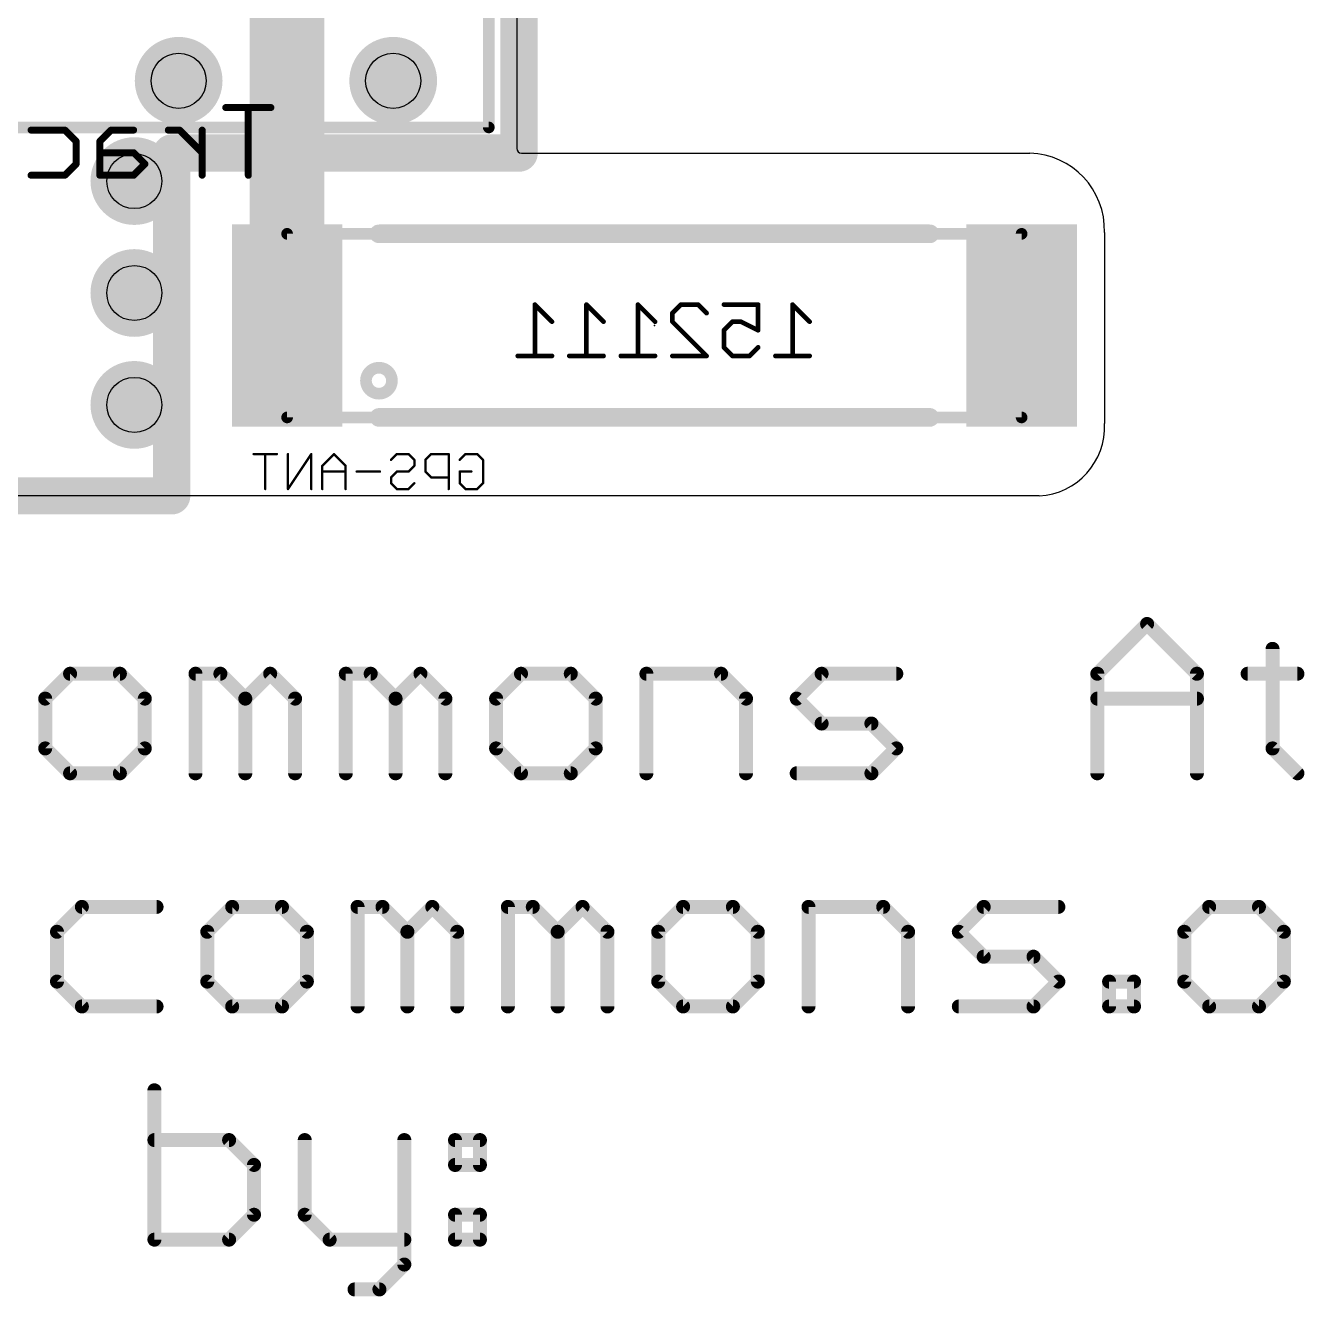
# Model space of a CAD drawing. Extents: x -6 to 101, y -9 to 20.
# Drawn here: x 38.67 to 52.6, y -8.7 to 5.15 of the extents above; entities that cross this region are included whole.
import ezdxf

# ---------------------------------------------------------------- set-up
doc = ezdxf.new("R2010")
doc.units = 0
for name, color, linetype in [('1', 22, 'CONTINUOUS'), ('16', 175, 'CONTINUOUS'), ('18', 82, 'CONTINUOUS'), ('20', 7, 'CONTINUOUS'), ('21', 253, 'CONTINUOUS'), ('22', 253, 'CONTINUOUS'), ('24', 7, 'CONTINUOUS'), ('26', 253, 'CONTINUOUS'), ('30', 253, 'CONTINUOUS'), ('32', 253, 'CONTINUOUS'), ('44', 253, 'CONTINUOUS'), ('51', 253, 'CONTINUOUS'), ('52', 253, 'CONTINUOUS')]:
    doc.layers.add(name, color=color, linetype=linetype)

# ---------------------------------------------------------------- blocks, each defined once
blk = doc.blocks.new('RECT')
blk.add_solid([(-0.5, -0.5), (0.5, -0.5), (-0.5, 0.5), (0.5, 0.5)])
blk = doc.blocks.new('ROUNDV')
at = {"const_width": 0.5}
blk.add_lwpolyline([(0, -0.25, 1), (0, 0.25, 1), (0, -0.25)], format="xyb", dxfattribs=at)

msp = doc.modelspace()

# ---------------------------------------------------------------- linework, layer by layer
at = {"layer": '1', "const_width": 0.4064}
for points in [[(44.0436, 19.5834), (44.0436, 3.7592)], [(44.0436, 3.7592), (40.259, 3.7592)], [(40.259, 3.7592), (40.259, 0.0254)], [(40.259, 0.0254), (0.0254, 0.0254)]]:
    msp.add_lwpolyline(points, dxfattribs=at)
at = {"layer": '1', "const_width": 0.2032}
for points in [[(40.259, 3.8608, 1), (40.259, 3.6576)], [(40.3606, 3.7592, 1), (40.1574, 3.7592)], [(44.0436, 3.6576, 1), (44.0436, 3.8608)], [(43.942, 3.7592, 1), (44.1452, 3.7592)], [(40.259, -0.0762, 1), (40.259, 0.127)], [(40.1574, 0.0254, 1), (40.3606, 0.0254)]]:
    msp.add_lwpolyline(points, format="xyb", dxfattribs=at)
at = {"layer": '16'}
for points, const_width in [([(44.0436, 19.5834), (44.0436, 3.7592)], 0.4064), ([(41.5168, 6.2704), (41.5168, 1.8796)], 0.8128), ([(44.0436, 3.7592), (40.259, 3.7592)], 0.4064), ([(40.259, 3.7592), (40.259, 0.0254)], 0.4064), ([(40.259, 0.0254), (0.0254, 0.0254)], 0.4064)]:
    msp.add_lwpolyline(points, dxfattribs=dict(at, const_width=const_width))
for points, const_width in [([(40.259, 3.8608, 1), (40.259, 3.6576)], 0.2032), ([(40.3606, 3.7592, 1), (40.1574, 3.7592)], 0.2032), ([(44.0436, 3.6576, 1), (44.0436, 3.8608)], 0.2032), ([(43.942, 3.7592, 1), (44.1452, 3.7592)], 0.2032), ([(41.3136, 1.8796, 1), (41.72, 1.8796)], 0.4064), ([(40.259, -0.0762, 1), (40.259, 0.127)], 0.2032), ([(40.1574, 0.0254, 1), (40.3606, 0.0254)], 0.2032)]:
    msp.add_lwpolyline(points, format="xyb", dxfattribs=dict(at, const_width=const_width))
at = {"layer": '20'}
for p, q in [((44.0182, 18.8976), (44.0182, 3.81)), ((44.069, 3.7592), (49.6062, 3.7592)), ((50.419, 2.8956), (50.419, 0.8128)), ((49.7078, 0.0254), (0.7112, 0.0254))]:
    msp.add_line(p, q, dxfattribs=at)
for centre, radius, start, end in [((44.069, 3.81), 0.0508, 180, 270), ((49.5808, 2.921), 0.8386, 358.2643, 88.2643), ((49.6697, 0.7747), 0.7503, 272.9108, 2.9108)]:
    msp.add_arc(centre, radius, start, end, dxfattribs=at)
at = {"layer": '21', "const_width": 0.127}
for points in [[(43.7134, 19.2786), (43.7134, 4.0386)], [(0.5334, 4.0386), (43.7134, 4.0386)]]:
    msp.add_lwpolyline(points, dxfattribs=at)
at = {"layer": '21', "const_width": 0.0635}
for points in [[(43.6816, 4.0386, 1), (43.7452, 4.0386)], [(43.7134, 4.0069, 1), (43.7134, 4.0704)]]:
    msp.add_lwpolyline(points, format="xyb", dxfattribs=at)
at = {"layer": '22', "const_width": 0.2032}
for points in [[(48.5168, 2.8796), (42.5168, 2.8796)], [(42.5168, 0.8796), (48.5168, 0.8796)]]:
    msp.add_lwpolyline(points, dxfattribs=at)
at = {"layer": '22'}
for points, const_width in [([(42.5168, 2.9304, 1), (42.5168, 2.8288)], 0.1016), ([(48.5168, 2.8288, 1), (48.5168, 2.9304)], 0.1016), ([(42.5168, 1.1382, 1), (42.5168, 1.421, 1), (42.5168, 1.1382)], 0.127), ([(42.5168, 0.9304, 1), (42.5168, 0.8288)], 0.1016), ([(48.5168, 0.8288, 1), (48.5168, 0.9304)], 0.1016)]:
    msp.add_lwpolyline(points, format="xyb", dxfattribs=dict(at, const_width=const_width))
at = {"layer": '24'}
msp.add_point((45.5168, 1.8796), dxfattribs=at)
at = {"layer": '26'}
for points, const_width in [([(40.8482, 4.2742, 1), (40.8482, 4.2361)], 0.0381), ([(41.113, 4.2551, 1), (41.0749, 4.2551)], 0.0381), ([(41.3397, 4.2361, 1), (41.3397, 4.2742)], 0.0381), ([(38.7277, 4.0284, 1), (38.7277, 3.9903)], 0.0381), ([(39.1098, 4.0229, 1), (39.0829, 3.9959)], 0.0381), ([(39.0963, 3.9903, 1), (39.0963, 4.0284)], 0.0381), ([(39.599, 4.0284, 1), (39.599, 3.9903)], 0.0381), ([(39.6125, 3.9959, 1), (39.5855, 4.0229)], 0.0381), ([(39.8447, 3.9903, 1), (39.8447, 4.0284)], 0.0381), ([(40.2227, 4.0284, 1), (40.2227, 3.9903)], 0.0381), ([(40.359, 4.0229, 1), (40.3321, 3.9959)], 0.0381), ([(40.3455, 3.9903, 1), (40.3455, 4.0284)], 0.0381), ([(40.6103, 4.0094, 1), (40.5722, 4.0094)], 0.0381), ([(39.2382, 3.8865, 1), (39.2001, 3.8865)], 0.0381), ([(39.2057, 3.873, 1), (39.2327, 3.9)], 0.0381), ([(39.4952, 3.8865, 1), (39.4571, 3.8865)], 0.0381), ([(39.4627, 3.9, 1), (39.4896, 3.873)], 0.0381), ([(39.4761, 3.7827, 1), (39.4761, 3.7446)], 0.0381), ([(39.8582, 3.7771, 1), (39.8313, 3.7502)], 0.0381), ([(39.8447, 3.7446, 1), (39.8447, 3.7827)], 0.0381), ([(40.5778, 3.7502, 1), (40.6048, 3.7771)], 0.0381), ([(39.2001, 3.6408, 1), (39.2382, 3.6408)], 0.0381), ([(39.2327, 3.6273, 1), (39.2057, 3.6542)], 0.0381), ([(39.9811, 3.6273, 1), (39.9541, 3.6542)], 0.0381), ([(39.9541, 3.6273, 1), (39.9811, 3.6542)], 0.0381), ([(38.7277, 3.537, 1), (38.7277, 3.4989)], 0.0381), ([(39.0829, 3.5314, 1), (39.1098, 3.5044)], 0.0381), ([(39.0963, 3.4989, 1), (39.0963, 3.537)], 0.0381), ([(39.4761, 3.537, 1), (39.4761, 3.4989)], 0.0381), ([(39.4571, 3.5179, 1), (39.4952, 3.5179)], 0.0381), ([(39.8313, 3.5314, 1), (39.8582, 3.5044)], 0.0381), ([(39.8447, 3.4989, 1), (39.8447, 3.537)], 0.0381), ([(40.5722, 3.5179, 1), (40.6103, 3.5179)], 0.0381), ([(41.0749, 3.5179, 1), (41.113, 3.5179)], 0.0381), ([(41.1515, 0.4868, 1), (41.1515, 0.4741)], 0.0127), ([(41.285, 0.4804, 1), (41.2723, 0.4804)], 0.0127), ([(41.4057, 0.4741, 1), (41.4057, 0.4868)], 0.0127), ([(41.5321, 0.4804, 1), (41.5194, 0.4804)], 0.0127), ([(41.7863, 0.4804, 1), (41.7736, 0.4804)], 0.0127), ([(41.7852, 0.4769, 1), (41.7746, 0.4839)], 0.0127), ([(42.0315, 0.4849, 1), (42.0225, 0.4759)], 0.0127), ([(42.0315, 0.4759, 1), (42.0225, 0.4849)], 0.0127), ([(42.6438, 0.4214, 1), (42.6528, 0.4124)], 0.0127), ([(42.7119, 0.4868, 1), (42.7119, 0.4741)], 0.0127), ([(42.7164, 0.4759, 1), (42.7074, 0.4849)], 0.0127), ([(42.8435, 0.4849, 1), (42.8345, 0.4759)], 0.0127), ([(42.839, 0.4741, 1), (42.839, 0.4868)], 0.0127), ([(42.9089, 0.4169, 1), (42.8962, 0.4169)], 0.0127), ([(42.8981, 0.4124, 1), (42.907, 0.4214)], 0.0127), ([(43.018, 0.4214, 1), (43.027, 0.4124)], 0.0127), ([(43.0289, 0.4169, 1), (43.0162, 0.4169)], 0.0127), ([(43.0861, 0.4868, 1), (43.0861, 0.4741)], 0.0127), ([(43.0906, 0.4759, 1), (43.0816, 0.4849)], 0.0127), ([(43.2831, 0.4804, 1), (43.2704, 0.4804)], 0.0127), ([(43.2767, 0.4741, 1), (43.2767, 0.4868)], 0.0127), ([(43.3922, 0.4214, 1), (43.4012, 0.4124)], 0.0127), ([(43.4603, 0.4868, 1), (43.4603, 0.4741)], 0.0127), ([(43.4648, 0.4759, 1), (43.4558, 0.4849)], 0.0127), ([(43.5919, 0.4849, 1), (43.5829, 0.4759)], 0.0127), ([(43.5874, 0.4741, 1), (43.5874, 0.4868)], 0.0127), ([(43.6573, 0.4169, 1), (43.6446, 0.4169)], 0.0127), ([(43.6465, 0.4124, 1), (43.6554, 0.4214)], 0.0127), ([(41.8954, 0.3578, 1), (41.9044, 0.3488)], 0.0127), ([(41.8999, 0.2961, 1), (41.8999, 0.2834)], 0.0127), ([(41.9063, 0.3533, 1), (41.8936, 0.3533)], 0.0127), ([(42.1605, 0.3533, 1), (42.1478, 0.3533)], 0.0127), ([(42.1496, 0.3488, 1), (42.1586, 0.3578)], 0.0127), ([(42.1541, 0.2834, 1), (42.1541, 0.2961)], 0.0127), ([(42.2741, 0.2961, 1), (42.2741, 0.2834)], 0.0127), ([(42.5283, 0.2834, 1), (42.5283, 0.2961)], 0.0127), ([(42.7119, 0.2961, 1), (42.7119, 0.2834)], 0.0127), ([(42.7164, 0.2853, 1), (42.7074, 0.2943)], 0.0127), ([(42.8345, 0.2943, 1), (42.8435, 0.2853)], 0.0127), ([(42.839, 0.2834, 1), (42.839, 0.2961)], 0.0127), ([(42.8962, 0.3533, 1), (42.9089, 0.3533)], 0.0127), ([(42.907, 0.3488, 1), (42.8981, 0.3578)], 0.0127), ([(43.027, 0.2943, 1), (43.018, 0.2853)], 0.0127), ([(43.0162, 0.2898, 1), (43.0289, 0.2898)], 0.0127), ([(43.3967, 0.2961, 1), (43.3967, 0.2834)], 0.0127), ([(43.4031, 0.2898, 1), (43.3904, 0.2898)], 0.0127), ([(43.5238, 0.2834, 1), (43.5238, 0.2961)], 0.0127), ([(42.6438, 0.2307, 1), (42.6528, 0.2217)], 0.0127), ([(42.6528, 0.1671, 1), (42.6438, 0.1582)], 0.0127), ([(42.6547, 0.2262, 1), (42.642, 0.2262)], 0.0127), ([(42.642, 0.1627, 1), (42.6547, 0.1627)], 0.0127), ([(42.907, 0.1582, 1), (42.8981, 0.1671)], 0.0127), ([(43.0861, 0.2326, 1), (43.0861, 0.2199)], 0.0127), ([(43.0816, 0.2217, 1), (43.0906, 0.2307)], 0.0127), ([(43.2767, 0.2199, 1), (43.2767, 0.2326)], 0.0127), ([(43.4012, 0.1671, 1), (43.3922, 0.1582)], 0.0127), ([(43.3904, 0.1627, 1), (43.4031, 0.1627)], 0.0127), ([(43.6446, 0.1627, 1), (43.6573, 0.1627)], 0.0127), ([(43.6554, 0.1582, 1), (43.6465, 0.1671)], 0.0127), ([(41.2723, 0.0991, 1), (41.285, 0.0991)], 0.0127), ([(41.5204, 0.1026, 1), (41.531, 0.0956)], 0.0127), ([(41.5194, 0.0991, 1), (41.5321, 0.0991)], 0.0127), ([(41.7736, 0.0991, 1), (41.7863, 0.0991)], 0.0127), ([(41.8936, 0.0991, 1), (41.9063, 0.0991)], 0.0127), ([(42.1478, 0.0991, 1), (42.1605, 0.0991)], 0.0127), ([(42.7119, 0.1055, 1), (42.7119, 0.0928)], 0.0127), ([(42.7074, 0.0946, 1), (42.7164, 0.1036)], 0.0127), ([(42.8345, 0.1036, 1), (42.8435, 0.0946)], 0.0127), ([(42.839, 0.0928, 1), (42.839, 0.1055)], 0.0127), ([(43.2704, 0.0991, 1), (43.2831, 0.0991)], 0.0127), ([(43.4603, 0.1055, 1), (43.4603, 0.0928)], 0.0127), ([(43.4558, 0.0946, 1), (43.4648, 0.1036)], 0.0127), ([(43.5829, 0.1036, 1), (43.5919, 0.0946)], 0.0127), ([(43.5874, 0.0928, 1), (43.5874, 0.1055)], 0.0127)]:
    msp.add_lwpolyline(points, format="xyb", dxfattribs=dict(at, const_width=const_width))
for points, const_width in [([(41.3397, 4.2551), (40.8482, 4.2551)], 0.0762), ([(41.094, 3.5179), (41.094, 4.2551)], 0.0762), ([(38.7277, 4.0094), (39.0963, 4.0094)], 0.0762), ([(39.0963, 4.0094), (39.2192, 3.8865)], 0.0762), ([(39.599, 4.0094), (39.4761, 3.8865)], 0.0762), ([(39.8447, 4.0094), (39.599, 4.0094)], 0.0762), ([(40.3455, 4.0094), (40.2227, 4.0094)], 0.0762), ([(40.5913, 3.7636), (40.3455, 4.0094)], 0.0762), ([(40.5913, 3.5179), (40.5913, 4.0094)], 0.0762), ([(39.2192, 3.8865), (39.2192, 3.6408)], 0.0762), ([(39.4761, 3.8865), (39.4761, 3.5179)], 0.0762), ([(39.8447, 3.7636), (39.4761, 3.7636)], 0.0762), ([(39.9676, 3.6408), (39.8447, 3.7636)], 0.0762), ([(39.2192, 3.6408), (39.0963, 3.5179)], 0.0762), ([(39.8447, 3.5179), (39.9676, 3.6408)], 0.0762), ([(39.0963, 3.5179), (38.7277, 3.5179)], 0.0762), ([(39.4761, 3.5179), (39.8447, 3.5179)], 0.0762), ([(41.4057, 0.4804), (41.1515, 0.4804)], 0.0254), ([(41.2786, 0.0991), (41.2786, 0.4804)], 0.0254), ([(41.7799, 0.4804), (41.5257, 0.0991)], 0.0254), ([(41.5257, 0.0991), (41.5257, 0.4804)], 0.0254), ([(41.7799, 0.0991), (41.7799, 0.4804)], 0.0254), ([(42.027, 0.4804), (41.8999, 0.3533)], 0.0254), ([(42.1541, 0.3533), (42.027, 0.4804)], 0.0254), ([(42.6483, 0.4169), (42.7119, 0.4804)], 0.0254), ([(42.7119, 0.4804), (42.839, 0.4804)], 0.0254), ([(42.839, 0.4804), (42.9025, 0.4169)], 0.0254), ([(42.9025, 0.4169), (42.9025, 0.3533)], 0.0254), ([(43.0861, 0.4804), (43.0225, 0.4169)], 0.0254), ([(43.0225, 0.4169), (43.0225, 0.2898)], 0.0254), ([(43.2767, 0.4804), (43.0861, 0.4804)], 0.0254), ([(43.2767, 0.0991), (43.2767, 0.4804)], 0.0254), ([(43.3967, 0.4169), (43.4603, 0.4804)], 0.0254), ([(43.4603, 0.4804), (43.5874, 0.4804)], 0.0254), ([(43.5874, 0.4804), (43.651, 0.4169)], 0.0254), ([(43.651, 0.4169), (43.651, 0.1627)], 0.0254), ([(41.8999, 0.3533), (41.8999, 0.0991)], 0.0254), ([(42.1541, 0.2898), (41.8999, 0.2898)], 0.0254), ([(42.1541, 0.0991), (42.1541, 0.3533)], 0.0254), ([(42.5283, 0.2898), (42.2741, 0.2898)], 0.0254), ([(42.7119, 0.2898), (42.6483, 0.2262)], 0.0254), ([(42.839, 0.2898), (42.7119, 0.2898)], 0.0254), ([(42.9025, 0.3533), (42.839, 0.2898)], 0.0254), ([(43.0225, 0.2898), (43.0861, 0.2262)], 0.0254), ([(43.3967, 0.1627), (43.3967, 0.2898)], 0.0254), ([(43.3967, 0.2898), (43.5238, 0.2898)], 0.0254), ([(42.6483, 0.2262), (42.6483, 0.1627)], 0.0254), ([(42.6483, 0.1627), (42.7119, 0.0991)], 0.0254), ([(42.839, 0.0991), (42.9025, 0.1627)], 0.0254), ([(43.0861, 0.2262), (43.2767, 0.2262)], 0.0254), ([(43.4603, 0.0991), (43.3967, 0.1627)], 0.0254), ([(43.651, 0.1627), (43.5874, 0.0991)], 0.0254), ([(42.7119, 0.0991), (42.839, 0.0991)], 0.0254), ([(43.5874, 0.0991), (43.4603, 0.0991)], 0.0254)]:
    msp.add_lwpolyline(points, dxfattribs=dict(at, const_width=const_width))
at = {"layer": '44'}
for centre in [(40.3352, 4.5466), (42.672, 4.5466), (39.8526, 3.4544), (39.8526, 2.2352), (39.8526, 1.016)]:
    msp.add_circle(centre, 0.3, dxfattribs=at)
at = {"layer": '51', "const_width": 0.1524}
for points in [[(50.3416, -1.9125), (50.884, -1.3702)], [(50.884, -1.3702), (51.4263, -1.9125)], [(52.25, -1.6414), (52.25, -2.726)], [(39.1527, -1.9125), (38.8815, -2.1837)], [(39.695, -1.9125), (39.1527, -1.9125)], [(39.9662, -2.1837), (39.695, -1.9125)], [(40.5187, -2.9972), (40.5187, -1.9125)], [(40.5187, -1.9125), (40.7899, -1.9125)], [(40.7899, -1.9125), (41.061, -2.1837)], [(41.061, -2.1837), (41.3322, -1.9125)], [(41.3322, -1.9125), (41.6034, -2.1837)], [(42.1559, -2.9972), (42.1559, -1.9125)], [(42.1559, -1.9125), (42.427, -1.9125)], [(42.427, -1.9125), (42.6982, -2.1837)], [(42.6982, -2.1837), (42.9693, -1.9125)], [(42.9693, -1.9125), (43.2405, -2.1837)], [(44.0642, -1.9125), (43.793, -2.1837)], [(44.6065, -1.9125), (44.0642, -1.9125)], [(44.8777, -2.1837), (44.6065, -1.9125)], [(45.4302, -2.9972), (45.4302, -1.9125)], [(45.4302, -1.9125), (46.2437, -1.9125)], [(46.2437, -1.9125), (46.5148, -2.1837)], [(47.0673, -2.1837), (47.3385, -1.9125)], [(47.3385, -1.9125), (48.152, -1.9125)], [(50.3416, -2.9972), (50.3416, -1.9125)], [(51.4263, -1.9125), (51.4263, -2.9972)], [(51.9788, -1.9125), (52.5211, -1.9125)], [(38.8815, -2.1837), (38.8815, -2.726)], [(39.9662, -2.726), (39.9662, -2.1837)], [(41.061, -2.1837), (41.061, -2.9972)], [(41.6034, -2.1837), (41.6034, -2.9972)], [(42.6982, -2.1837), (42.6982, -2.9972)], [(43.2405, -2.1837), (43.2405, -2.9972)], [(43.793, -2.1837), (43.793, -2.726)], [(44.8777, -2.726), (44.8777, -2.1837)], [(46.5148, -2.1837), (46.5148, -2.9972)], [(47.3385, -2.4549), (47.0673, -2.1837)], [(50.3416, -2.1837), (51.4263, -2.1837)], [(47.8808, -2.4549), (47.3385, -2.4549)], [(48.152, -2.726), (47.8808, -2.4549)], [(38.8815, -2.726), (39.1527, -2.9972)], [(39.695, -2.9972), (39.9662, -2.726)], [(43.793, -2.726), (44.0642, -2.9972)], [(44.6065, -2.9972), (44.8777, -2.726)], [(47.8808, -2.9972), (48.152, -2.726)], [(52.25, -2.726), (52.5211, -2.9972)], [(39.1527, -2.9972), (39.695, -2.9972)], [(44.0642, -2.9972), (44.6065, -2.9972)], [(47.0673, -2.9972), (47.8808, -2.9972)], [(39.2811, -4.4525), (39.0099, -4.7237)], [(40.0946, -4.4525), (39.2811, -4.4525)], [(40.9183, -4.4525), (40.6471, -4.7237)], [(41.4606, -4.4525), (40.9183, -4.4525)], [(41.7318, -4.7237), (41.4606, -4.4525)], [(42.2843, -5.5372), (42.2843, -4.4525)], [(42.2843, -4.4525), (42.5554, -4.4525)], [(42.5554, -4.4525), (42.8266, -4.7237)], [(42.8266, -4.7237), (43.0978, -4.4525)], [(43.0978, -4.4525), (43.3689, -4.7237)], [(43.9214, -5.5372), (43.9214, -4.4525)], [(43.9214, -4.4525), (44.1926, -4.4525)], [(44.1926, -4.4525), (44.4637, -4.7237)], [(44.4637, -4.7237), (44.7349, -4.4525)], [(44.7349, -4.4525), (45.0061, -4.7237)], [(45.8297, -4.4525), (45.5586, -4.7237)], [(46.3721, -4.4525), (45.8297, -4.4525)], [(46.6432, -4.7237), (46.3721, -4.4525)], [(47.1957, -5.5372), (47.1957, -4.4525)], [(47.1957, -4.4525), (48.0092, -4.4525)], [(48.0092, -4.4525), (48.2804, -4.7237)], [(48.8329, -4.7237), (49.104, -4.4525)], [(49.104, -4.4525), (49.9175, -4.4525)], [(51.5598, -4.4525), (51.2886, -4.7237)], [(52.1021, -4.4525), (51.5598, -4.4525)], [(52.3733, -4.7237), (52.1021, -4.4525)], [(39.0099, -4.7237), (39.0099, -5.266)], [(40.6471, -4.7237), (40.6471, -5.266)], [(41.7318, -5.266), (41.7318, -4.7237)], [(42.8266, -4.7237), (42.8266, -5.5372)], [(43.3689, -4.7237), (43.3689, -5.5372)], [(44.4637, -4.7237), (44.4637, -5.5372)], [(45.0061, -4.7237), (45.0061, -5.5372)], [(45.5586, -4.7237), (45.5586, -5.266)], [(46.6432, -5.266), (46.6432, -4.7237)], [(48.2804, -4.7237), (48.2804, -5.5372)], [(49.104, -4.9949), (48.8329, -4.7237)], [(51.2886, -4.7237), (51.2886, -5.266)], [(52.3733, -5.266), (52.3733, -4.7237)], [(49.6464, -4.9949), (49.104, -4.9949)], [(49.9175, -5.266), (49.6464, -4.9949)], [(39.0099, -5.266), (39.2811, -5.5372)], [(40.6471, -5.266), (40.9183, -5.5372)], [(41.4606, -5.5372), (41.7318, -5.266)], [(45.5586, -5.266), (45.8297, -5.5372)], [(46.3721, -5.5372), (46.6432, -5.266)], [(49.6464, -5.5372), (49.9175, -5.266)], [(50.47, -5.5372), (50.47, -5.266)], [(50.47, -5.266), (50.7412, -5.266)], [(50.7412, -5.266), (50.7412, -5.5372)], [(51.2886, -5.266), (51.5598, -5.5372)], [(52.1021, -5.5372), (52.3733, -5.266)], [(39.2811, -5.5372), (40.0946, -5.5372)], [(40.9183, -5.5372), (41.4606, -5.5372)], [(45.8297, -5.5372), (46.3721, -5.5372)], [(48.8329, -5.5372), (49.6464, -5.5372)], [(50.7412, -5.5372), (50.47, -5.5372)], [(51.5598, -5.5372), (52.1021, -5.5372)], [(40.0713, -6.4502), (40.0713, -8.0772)], [(40.8848, -6.9925), (40.0713, -6.9925)], [(41.1559, -7.2637), (40.8848, -6.9925)], [(41.7084, -6.9925), (41.7084, -7.806)], [(42.7931, -6.9925), (42.7931, -8.3484)], [(43.3456, -6.9925), (43.6168, -6.9925)], [(43.3456, -7.2637), (43.3456, -6.9925)], [(43.6168, -6.9925), (43.6168, -7.2637)], [(41.1559, -7.806), (41.1559, -7.2637)], [(43.6168, -7.2637), (43.3456, -7.2637)], [(40.8848, -8.0772), (41.1559, -7.806)], [(41.7084, -7.806), (41.9796, -8.0772)], [(43.3456, -7.806), (43.6168, -7.806)], [(43.3456, -8.0772), (43.3456, -7.806)], [(43.6168, -7.806), (43.6168, -8.0772)], [(40.0713, -8.0772), (40.8848, -8.0772)], [(41.9796, -8.0772), (42.7931, -8.0772)], [(43.6168, -8.0772), (43.3456, -8.0772)], [(42.7931, -8.3484), (42.5219, -8.6195)], [(42.5219, -8.6195), (42.2508, -8.6195)]]:
    msp.add_lwpolyline(points, dxfattribs=at)
at = {"layer": '51', "const_width": 0.0762}
for points in [[(50.9109, -1.3433, 1), (50.857, -1.3972)], [(50.9109, -1.3972, 1), (50.857, -1.3433)], [(52.2881, -1.6414, 1), (52.2119, -1.6414)], [(39.1527, -1.8744, 1), (39.1527, -1.9506)], [(39.1796, -1.9395, 1), (39.1258, -1.8856)], [(39.722, -1.8856, 1), (39.6681, -1.9395)], [(39.695, -1.9506, 1), (39.695, -1.8744)], [(40.5568, -1.9125, 1), (40.4806, -1.9125)], [(40.5187, -1.8744, 1), (40.5187, -1.9506)], [(40.8168, -1.8856, 1), (40.7629, -1.9395)], [(40.7899, -1.9506, 1), (40.7899, -1.8744)], [(41.3591, -1.8856, 1), (41.3052, -1.9395)], [(41.3591, -1.9395, 1), (41.3052, -1.8856)], [(42.194, -1.9125, 1), (42.1178, -1.9125)], [(42.1559, -1.8744, 1), (42.1559, -1.9506)], [(42.454, -1.8856, 1), (42.4001, -1.9395)], [(42.427, -1.9506, 1), (42.427, -1.8744)], [(42.9963, -1.8856, 1), (42.9424, -1.9395)], [(42.9963, -1.9395, 1), (42.9424, -1.8856)], [(44.0642, -1.8744, 1), (44.0642, -1.9506)], [(44.0911, -1.9395, 1), (44.0372, -1.8856)], [(44.6334, -1.8856, 1), (44.5796, -1.9395)], [(44.6065, -1.9506, 1), (44.6065, -1.8744)], [(45.4683, -1.9125, 1), (45.3921, -1.9125)], [(45.4302, -1.8744, 1), (45.4302, -1.9506)], [(46.2706, -1.8856, 1), (46.2167, -1.9395)], [(46.2437, -1.9506, 1), (46.2437, -1.8744)], [(47.3385, -1.8744, 1), (47.3385, -1.9506)], [(47.3654, -1.9395, 1), (47.3115, -1.8856)], [(48.152, -1.9506, 1), (48.152, -1.8744)], [(50.3797, -1.9125, 1), (50.3035, -1.9125)], [(50.3147, -1.8856, 1), (50.3686, -1.9395)], [(51.4644, -1.9125, 1), (51.3882, -1.9125)], [(51.3993, -1.9395, 1), (51.4532, -1.8856)], [(51.9788, -1.8744, 1), (51.9788, -1.9506)], [(52.5211, -1.9506, 1), (52.5211, -1.8744)], [(38.9196, -2.1837, 1), (38.8434, -2.1837)], [(38.8546, -2.1568, 1), (38.9085, -2.2106)], [(40.0043, -2.1837, 1), (39.9281, -2.1837)], [(39.9393, -2.2106, 1), (39.9931, -2.1568)], [(41.0991, -2.1837, 1), (41.0229, -2.1837)], [(41.0341, -2.1568, 1), (41.088, -2.2106)], [(41.0341, -2.2106, 1), (41.088, -2.1568)], [(41.6415, -2.1837, 1), (41.5653, -2.1837)], [(41.5764, -2.2106, 1), (41.6303, -2.1568)], [(42.7363, -2.1837, 1), (42.6601, -2.1837)], [(42.6712, -2.1568, 1), (42.7251, -2.2106)], [(42.6712, -2.2106, 1), (42.7251, -2.1568)], [(43.2786, -2.1837, 1), (43.2024, -2.1837)], [(43.2136, -2.2106, 1), (43.2675, -2.1568)], [(43.8311, -2.1837, 1), (43.7549, -2.1837)], [(43.7661, -2.1568, 1), (43.8199, -2.2106)], [(44.9158, -2.1837, 1), (44.8396, -2.1837)], [(44.8507, -2.2106, 1), (44.9046, -2.1568)], [(46.5529, -2.1837, 1), (46.4767, -2.1837)], [(46.4879, -2.2106, 1), (46.5418, -2.1568)], [(47.0943, -2.1568, 1), (47.0404, -2.2106)], [(47.0404, -2.1568, 1), (47.0943, -2.2106)], [(50.3416, -2.1456, 1), (50.3416, -2.2218)], [(51.4263, -2.2218, 1), (51.4263, -2.1456)], [(47.3385, -2.4168, 1), (47.3385, -2.493)], [(47.3115, -2.4818, 1), (47.3654, -2.4279)], [(47.9078, -2.4279, 1), (47.8539, -2.4818)], [(47.8808, -2.493, 1), (47.8808, -2.4168)], [(38.9085, -2.6991, 1), (38.8546, -2.753)], [(38.8434, -2.726, 1), (38.9196, -2.726)], [(39.9281, -2.726, 1), (40.0043, -2.726)], [(39.9931, -2.753, 1), (39.9393, -2.6991)], [(43.8199, -2.6991, 1), (43.7661, -2.753)], [(43.7549, -2.726, 1), (43.8311, -2.726)], [(44.8396, -2.726, 1), (44.9158, -2.726)], [(44.9046, -2.753, 1), (44.8507, -2.6991)], [(48.1789, -2.753, 1), (48.125, -2.6991)], [(48.125, -2.753, 1), (48.1789, -2.6991)], [(52.2769, -2.6991, 1), (52.223, -2.753)], [(52.2119, -2.726, 1), (52.2881, -2.726)], [(39.1527, -2.9591, 1), (39.1527, -3.0353)], [(39.695, -3.0353, 1), (39.695, -2.9591)], [(44.0642, -2.9591, 1), (44.0642, -3.0353)], [(44.6065, -3.0353, 1), (44.6065, -2.9591)], [(47.0673, -2.9591, 1), (47.0673, -3.0353)], [(47.8808, -3.0353, 1), (47.8808, -2.9591)], [(39.1258, -3.0241, 1), (39.1796, -2.9703)], [(39.6681, -2.9703, 1), (39.722, -3.0241)], [(40.4806, -2.9972, 1), (40.5568, -2.9972)], [(41.0229, -2.9972, 1), (41.0991, -2.9972)], [(41.5653, -2.9972, 1), (41.6415, -2.9972)], [(42.1178, -2.9972, 1), (42.194, -2.9972)], [(42.6601, -2.9972, 1), (42.7363, -2.9972)], [(43.2024, -2.9972, 1), (43.2786, -2.9972)], [(44.0372, -3.0241, 1), (44.0911, -2.9703)], [(44.5796, -2.9703, 1), (44.6334, -3.0241)], [(45.3921, -2.9972, 1), (45.4683, -2.9972)], [(46.4767, -2.9972, 1), (46.5529, -2.9972)], [(47.8539, -2.9703, 1), (47.9078, -3.0241)], [(50.3035, -2.9972, 1), (50.3797, -2.9972)], [(51.3882, -2.9972, 1), (51.4644, -2.9972)], [(52.4942, -3.0241, 1), (52.5481, -2.9703)], [(39.2811, -4.4144, 1), (39.2811, -4.4906)], [(39.308, -4.4795, 1), (39.2542, -4.4256)], [(40.0946, -4.4906, 1), (40.0946, -4.4144)], [(40.9183, -4.4144, 1), (40.9183, -4.4906)], [(40.9452, -4.4795, 1), (40.8913, -4.4256)], [(41.4875, -4.4256, 1), (41.4337, -4.4795)], [(41.4606, -4.4906, 1), (41.4606, -4.4144)], [(42.3224, -4.4525, 1), (42.2462, -4.4525)], [(42.2843, -4.4144, 1), (42.2843, -4.4906)], [(42.5824, -4.4256, 1), (42.5285, -4.4795)], [(42.5554, -4.4906, 1), (42.5554, -4.4144)], [(43.1247, -4.4256, 1), (43.0708, -4.4795)], [(43.1247, -4.4795, 1), (43.0708, -4.4256)], [(43.9595, -4.4525, 1), (43.8833, -4.4525)], [(43.9214, -4.4144, 1), (43.9214, -4.4906)], [(44.2195, -4.4256, 1), (44.1656, -4.4795)], [(44.1926, -4.4906, 1), (44.1926, -4.4144)], [(44.7618, -4.4256, 1), (44.708, -4.4795)], [(44.7618, -4.4795, 1), (44.708, -4.4256)], [(45.8297, -4.4144, 1), (45.8297, -4.4906)], [(45.8567, -4.4795, 1), (45.8028, -4.4256)], [(46.399, -4.4256, 1), (46.3451, -4.4795)], [(46.3721, -4.4906, 1), (46.3721, -4.4144)], [(47.2338, -4.4525, 1), (47.1576, -4.4525)], [(47.1957, -4.4144, 1), (47.1957, -4.4906)], [(48.0362, -4.4256, 1), (47.9823, -4.4795)], [(48.0092, -4.4906, 1), (48.0092, -4.4144)], [(49.104, -4.4144, 1), (49.104, -4.4906)], [(49.131, -4.4795, 1), (49.0771, -4.4256)], [(49.9175, -4.4906, 1), (49.9175, -4.4144)], [(51.5598, -4.4144, 1), (51.5598, -4.4906)], [(51.5867, -4.4795, 1), (51.5328, -4.4256)], [(52.1291, -4.4256, 1), (52.0752, -4.4795)], [(52.1021, -4.4906, 1), (52.1021, -4.4144)], [(39.048, -4.7237, 1), (38.9718, -4.7237)], [(38.983, -4.6968, 1), (39.0369, -4.7506)], [(40.6852, -4.7237, 1), (40.609, -4.7237)], [(40.6202, -4.6968, 1), (40.674, -4.7506)], [(41.7699, -4.7237, 1), (41.6937, -4.7237)], [(41.7048, -4.7506, 1), (41.7587, -4.6968)], [(42.8647, -4.7237, 1), (42.7885, -4.7237)], [(42.7996, -4.6968, 1), (42.8535, -4.7506)], [(42.7996, -4.7506, 1), (42.8535, -4.6968)], [(43.407, -4.7237, 1), (43.3308, -4.7237)], [(43.342, -4.7506, 1), (43.3959, -4.6968)], [(44.5018, -4.7237, 1), (44.4256, -4.7237)], [(44.4368, -4.6968, 1), (44.4907, -4.7506)], [(44.4368, -4.7506, 1), (44.4907, -4.6968)], [(45.0442, -4.7237, 1), (44.968, -4.7237)], [(44.9791, -4.7506, 1), (45.033, -4.6968)], [(45.5967, -4.7237, 1), (45.5205, -4.7237)], [(45.5316, -4.6968, 1), (45.5855, -4.7506)], [(46.6813, -4.7237, 1), (46.6051, -4.7237)], [(46.6163, -4.7506, 1), (46.6702, -4.6968)], [(48.3185, -4.7237, 1), (48.2423, -4.7237)], [(48.2534, -4.7506, 1), (48.3073, -4.6968)], [(48.8598, -4.6968, 1), (48.8059, -4.7506)], [(48.8059, -4.6968, 1), (48.8598, -4.7506)], [(51.3267, -4.7237, 1), (51.2505, -4.7237)], [(51.2617, -4.6968, 1), (51.3156, -4.7506)], [(52.4114, -4.7237, 1), (52.3352, -4.7237)], [(52.3463, -4.7506, 1), (52.4002, -4.6968)], [(49.104, -4.9568, 1), (49.104, -5.033)], [(49.0771, -5.0218, 1), (49.131, -4.9679)], [(49.6733, -4.9679, 1), (49.6194, -5.0218)], [(49.6464, -5.033, 1), (49.6464, -4.9568)], [(39.0369, -5.2391, 1), (38.983, -5.293)], [(38.9718, -5.266, 1), (39.048, -5.266)], [(40.674, -5.2391, 1), (40.6202, -5.293)], [(40.609, -5.266, 1), (40.6852, -5.266)], [(41.6937, -5.266, 1), (41.7699, -5.266)], [(41.7587, -5.293, 1), (41.7048, -5.2391)], [(45.5855, -5.2391, 1), (45.5316, -5.293)], [(45.5205, -5.266, 1), (45.5967, -5.266)], [(46.6051, -5.266, 1), (46.6813, -5.266)], [(46.6702, -5.293, 1), (46.6163, -5.2391)], [(49.9445, -5.293, 1), (49.8906, -5.2391)], [(49.8906, -5.293, 1), (49.9445, -5.2391)], [(50.5081, -5.266, 1), (50.4319, -5.266)], [(50.47, -5.2279, 1), (50.47, -5.3041)], [(50.7793, -5.266, 1), (50.7031, -5.266)], [(50.7412, -5.3041, 1), (50.7412, -5.2279)], [(51.3156, -5.2391, 1), (51.2617, -5.293)], [(51.2505, -5.266, 1), (51.3267, -5.266)], [(52.3352, -5.266, 1), (52.4114, -5.266)], [(52.4002, -5.293, 1), (52.3463, -5.2391)], [(39.2811, -5.4991, 1), (39.2811, -5.5753)], [(39.2542, -5.5641, 1), (39.308, -5.5103)], [(40.0946, -5.5753, 1), (40.0946, -5.4991)], [(40.9183, -5.4991, 1), (40.9183, -5.5753)], [(40.8913, -5.5641, 1), (40.9452, -5.5103)], [(41.4337, -5.5103, 1), (41.4875, -5.5641)], [(41.4606, -5.5753, 1), (41.4606, -5.4991)], [(42.2462, -5.5372, 1), (42.3224, -5.5372)], [(42.7885, -5.5372, 1), (42.8647, -5.5372)], [(43.3308, -5.5372, 1), (43.407, -5.5372)], [(43.8833, -5.5372, 1), (43.9595, -5.5372)], [(44.4256, -5.5372, 1), (44.5018, -5.5372)], [(44.968, -5.5372, 1), (45.0442, -5.5372)], [(45.8297, -5.4991, 1), (45.8297, -5.5753)], [(45.8028, -5.5641, 1), (45.8567, -5.5103)], [(46.3451, -5.5103, 1), (46.399, -5.5641)], [(46.3721, -5.5753, 1), (46.3721, -5.4991)], [(47.1576, -5.5372, 1), (47.2338, -5.5372)], [(48.2423, -5.5372, 1), (48.3185, -5.5372)], [(48.8329, -5.4991, 1), (48.8329, -5.5753)], [(49.6194, -5.5103, 1), (49.6733, -5.5641)], [(49.6464, -5.5753, 1), (49.6464, -5.4991)], [(50.47, -5.4991, 1), (50.47, -5.5753)], [(50.4319, -5.5372, 1), (50.5081, -5.5372)], [(50.7031, -5.5372, 1), (50.7793, -5.5372)], [(50.7412, -5.5753, 1), (50.7412, -5.4991)], [(51.5598, -5.4991, 1), (51.5598, -5.5753)], [(51.5328, -5.5641, 1), (51.5867, -5.5103)], [(52.0752, -5.5103, 1), (52.129, -5.5641)], [(52.1021, -5.5753, 1), (52.1021, -5.4991)], [(40.1094, -6.4502, 1), (40.0332, -6.4502)], [(40.0713, -6.9544, 1), (40.0713, -7.0306)], [(40.9117, -6.9656, 1), (40.8578, -7.0195)], [(40.8848, -7.0306, 1), (40.8848, -6.9544)], [(41.7465, -6.9925, 1), (41.6703, -6.9925)], [(42.8312, -6.9925, 1), (42.755, -6.9925)], [(43.3456, -6.9544, 1), (43.3456, -7.0306)], [(43.3837, -6.9925, 1), (43.3075, -6.9925)], [(43.6549, -6.9925, 1), (43.5787, -6.9925)], [(43.6168, -7.0306, 1), (43.6168, -6.9544)], [(41.194, -7.2637, 1), (41.1178, -7.2637)], [(41.129, -7.2906, 1), (41.1829, -7.2368)], [(43.3456, -7.2256, 1), (43.3456, -7.3018)], [(43.3075, -7.2637, 1), (43.3837, -7.2637)], [(43.5787, -7.2637, 1), (43.6549, -7.2637)], [(43.6168, -7.3018, 1), (43.6168, -7.2256)], [(41.1178, -7.806, 1), (41.194, -7.806)], [(41.1829, -7.833, 1), (41.129, -7.7791)], [(41.7354, -7.7791, 1), (41.6815, -7.833)], [(41.6703, -7.806, 1), (41.7465, -7.806)], [(43.3456, -7.7679, 1), (43.3456, -7.8441)], [(43.3837, -7.806, 1), (43.3075, -7.806)], [(43.6549, -7.806, 1), (43.5787, -7.806)], [(43.6168, -7.8441, 1), (43.6168, -7.7679)], [(40.0713, -8.0391, 1), (40.0713, -8.1153)], [(40.0332, -8.0772, 1), (40.1094, -8.0772)], [(40.8578, -8.0503, 1), (40.9117, -8.1041)], [(40.8848, -8.1153, 1), (40.8848, -8.0391)], [(41.9796, -8.0391, 1), (41.9796, -8.1153)], [(41.9527, -8.1041, 1), (42.0065, -8.0503)], [(42.7931, -8.1153, 1), (42.7931, -8.0391)], [(43.3456, -8.0391, 1), (43.3456, -8.1153)], [(43.3075, -8.0772, 1), (43.3837, -8.0772)], [(43.5787, -8.0772, 1), (43.6549, -8.0772)], [(43.6168, -8.1153, 1), (43.6168, -8.0391)], [(42.755, -8.3484, 1), (42.8312, -8.3484)], [(42.82, -8.3753, 1), (42.7662, -8.3214)], [(42.2508, -8.5814, 1), (42.2508, -8.6576)], [(42.495, -8.5926, 1), (42.5489, -8.6465)], [(42.5219, -8.6576, 1), (42.5219, -8.5814)]]:
    msp.add_lwpolyline(points, format="xyb", dxfattribs=at)
at = {"layer": '52'}
for points, const_width in [([(41.5168, 2.9114, 1), (41.5168, 2.8478)], 0.0635), ([(41.5486, 2.8796, 1), (41.4851, 2.8796)], 0.0635), ([(49.5486, 2.8796, 1), (49.4851, 2.8796)], 0.0635), ([(49.5168, 2.8478, 1), (49.5168, 2.9114)], 0.0635), ([(44.2243, 2.1177, 1), (44.2063, 2.0997)], 0.0254), ([(44.228, 2.1087, 1), (44.2026, 2.1087)], 0.0254), ([(44.7856, 2.1177, 1), (44.7676, 2.0997)], 0.0254), ([(44.7893, 2.1087, 1), (44.7639, 2.1087)], 0.0254), ([(45.3469, 2.1177, 1), (45.3289, 2.0997)], 0.0254), ([(45.3506, 2.1087, 1), (45.3252, 2.1087)], 0.0254), ([(45.806, 2.1214, 1), (45.806, 2.096)], 0.0254), ([(45.815, 2.0997, 1), (45.797, 2.1177)], 0.0254), ([(46.0014, 2.1177, 1), (45.9835, 2.0997)], 0.0254), ([(45.9924, 2.096, 1), (45.9924, 2.1214)], 0.0254), ([(46.2741, 2.1214, 1), (46.2741, 2.096)], 0.0254), ([(46.6597, 2.1087, 1), (46.6343, 2.1087)], 0.0254), ([(46.647, 2.096, 1), (46.647, 2.1214)], 0.0254), ([(47.0345, 2.1087, 1), (47.0091, 2.1087)], 0.0254), ([(47.0308, 2.1177, 1), (47.0129, 2.0997)], 0.0254), ([(45.7255, 2.0155, 1), (45.7001, 2.0155)], 0.0254), ([(45.7038, 2.0244, 1), (45.7218, 2.0065)], 0.0254), ([(46.0767, 2.0065, 1), (46.0946, 2.0244)], 0.0254), ([(44.3927, 1.9133, 1), (44.4107, 1.9312)], 0.0254), ([(44.9541, 1.9133, 1), (44.972, 1.9312)], 0.0254), ([(45.5154, 1.9133, 1), (45.5333, 1.9312)], 0.0254), ([(45.7218, 1.9312, 1), (45.7038, 1.9133)], 0.0254), ([(45.7001, 1.9223, 1), (45.7255, 1.9223)], 0.0254), ([(46.2868, 1.829, 1), (46.2614, 1.829)], 0.0254), ([(46.2651, 1.838, 1), (46.2831, 1.8201)], 0.0254), ([(46.3673, 1.9349, 1), (46.3673, 1.9096)], 0.0254), ([(46.3763, 1.9133, 1), (46.3583, 1.9312)], 0.0254), ([(46.4662, 1.9336, 1), (46.4549, 1.9109)], 0.0254), ([(46.4605, 1.9096, 1), (46.4605, 1.9349)], 0.0254), ([(46.6343, 1.829, 1), (46.6597, 1.829)], 0.0254), ([(46.6413, 1.8177, 1), (46.6526, 1.8404)], 0.0254), ([(47.1993, 1.9133, 1), (47.2172, 1.9312)], 0.0254), ([(44.0289, 1.5621, 1), (44.0289, 1.5367)], 0.0254), ([(44.2026, 1.5494, 1), (44.228, 1.5494)], 0.0254), ([(44.4017, 1.5367, 1), (44.4017, 1.5621)], 0.0254), ([(44.5902, 1.5621, 1), (44.5902, 1.5367)], 0.0254), ([(44.7639, 1.5494, 1), (44.7893, 1.5494)], 0.0254), ([(44.963, 1.5367, 1), (44.963, 1.5621)], 0.0254), ([(45.1515, 1.5621, 1), (45.1515, 1.5367)], 0.0254), ([(45.3252, 1.5494, 1), (45.3506, 1.5494)], 0.0254), ([(45.5243, 1.5367, 1), (45.5243, 1.5621)], 0.0254), ([(45.7128, 1.5621, 1), (45.7128, 1.5367)], 0.0254), ([(46.0767, 1.5404, 1), (46.0946, 1.5584)], 0.0254), ([(46.0857, 1.5367, 1), (46.0857, 1.5621)], 0.0254), ([(46.2831, 1.6516, 1), (46.2651, 1.6336)], 0.0254), ([(46.2614, 1.6426, 1), (46.2868, 1.6426)], 0.0254), ([(46.3673, 1.5621, 1), (46.3673, 1.5367)], 0.0254), ([(46.3583, 1.5404, 1), (46.3763, 1.5584)], 0.0254), ([(46.5448, 1.5584, 1), (46.5627, 1.5404)], 0.0254), ([(46.5537, 1.5367, 1), (46.5537, 1.5621)], 0.0254), ([(46.6559, 1.6336, 1), (46.638, 1.6516)], 0.0254), ([(46.8354, 1.5621, 1), (46.8354, 1.5367)], 0.0254), ([(47.0091, 1.5494, 1), (47.0345, 1.5494)], 0.0254), ([(47.2083, 1.5367, 1), (47.2083, 1.5621)], 0.0254), ([(41.5168, 0.9114, 1), (41.5168, 0.8478)], 0.0635), ([(41.4851, 0.8796, 1), (41.5486, 0.8796)], 0.0635), ([(49.4851, 0.8796, 1), (49.5486, 0.8796)], 0.0635), ([(49.5168, 0.8478, 1), (49.5168, 0.9114)], 0.0635)]:
    msp.add_lwpolyline(points, format="xyb", dxfattribs=dict(at, const_width=const_width))
for points, const_width in [([(41.5168, 0.8796), (41.5168, 2.8796)], 0.127), ([(41.5168, 2.8796), (49.5168, 2.8796)], 0.127), ([(49.5168, 2.8796), (49.5168, 0.8796)], 0.127), ([(44.4017, 1.9223), (44.2153, 2.1087)], 0.0508), ([(44.2153, 2.1087), (44.2153, 1.5494)], 0.0508), ([(44.963, 1.9223), (44.7766, 2.1087)], 0.0508), ([(44.7766, 2.1087), (44.7766, 1.5494)], 0.0508), ([(45.5243, 1.9223), (45.3379, 2.1087)], 0.0508), ([(45.3379, 2.1087), (45.3379, 1.5494)], 0.0508), ([(45.7128, 2.0155), (45.806, 2.1087)], 0.0508), ([(45.806, 2.1087), (45.9924, 2.1087)], 0.0508), ([(45.9924, 2.1087), (46.0857, 2.0155)], 0.0508), ([(46.2741, 2.1087), (46.647, 2.1087)], 0.0508), ([(46.647, 2.1087), (46.647, 1.829)], 0.0508), ([(47.2083, 1.9223), (47.0218, 2.1087)], 0.0508), ([(47.0218, 2.1087), (47.0218, 1.5494)], 0.0508), ([(45.7128, 1.9223), (45.7128, 2.0155)], 0.0508), ([(46.0857, 1.5494), (45.7128, 1.9223)], 0.0508), ([(46.3673, 1.9223), (46.2741, 1.829)], 0.0508), ([(46.2741, 1.829), (46.2741, 1.6426)], 0.0508), ([(46.4605, 1.9223), (46.3673, 1.9223)], 0.0508), ([(46.647, 1.829), (46.4605, 1.9223)], 0.0508), ([(44.4017, 1.5494), (44.0289, 1.5494)], 0.0508), ([(44.963, 1.5494), (44.5902, 1.5494)], 0.0508), ([(45.5243, 1.5494), (45.1515, 1.5494)], 0.0508), ([(45.7128, 1.5494), (46.0857, 1.5494)], 0.0508), ([(46.2741, 1.6426), (46.3673, 1.5494)], 0.0508), ([(46.3673, 1.5494), (46.5537, 1.5494)], 0.0508), ([(46.5537, 1.5494), (46.647, 1.6426)], 0.0508), ([(47.2083, 1.5494), (46.8354, 1.5494)], 0.0508), ([(49.5168, 0.8796), (41.5168, 0.8796)], 0.127)]:
    msp.add_lwpolyline(points, dxfattribs=dict(at, const_width=const_width))

# ---------------------------------------------------------------- block references
at = {"layer": '16', "yscale": 2}
for p in [(41.5168, 1.8796), (49.5168, 1.8796)]:
    msp.add_blockref('RECT', p, dxfattribs=at)
at = {"layer": '18', "xscale": 0.9556, "yscale": 0.9556}
for p in [(40.3352, 4.5466), (40.3352, 4.5466), (42.672, 4.5466), (42.672, 4.5466), (39.8526, 3.4544), (39.8526, 3.4544), (39.8526, 2.2352), (39.8526, 2.2352), (39.8526, 1.016), (39.8526, 1.016)]:
    msp.add_blockref('ROUNDV', p, dxfattribs=at)
at = {"layer": '30', "xscale": 1.2032, "yscale": 2.2032}
for p in [(41.5168, 1.8796), (49.5168, 1.8796)]:
    msp.add_blockref('RECT', p, dxfattribs=at)
at = {"layer": '32', "yscale": 2}
for p in [(41.5168, 1.8796), (49.5168, 1.8796)]:
    msp.add_blockref('RECT', p, dxfattribs=at)

doc.saveas('drawing.dxf')
